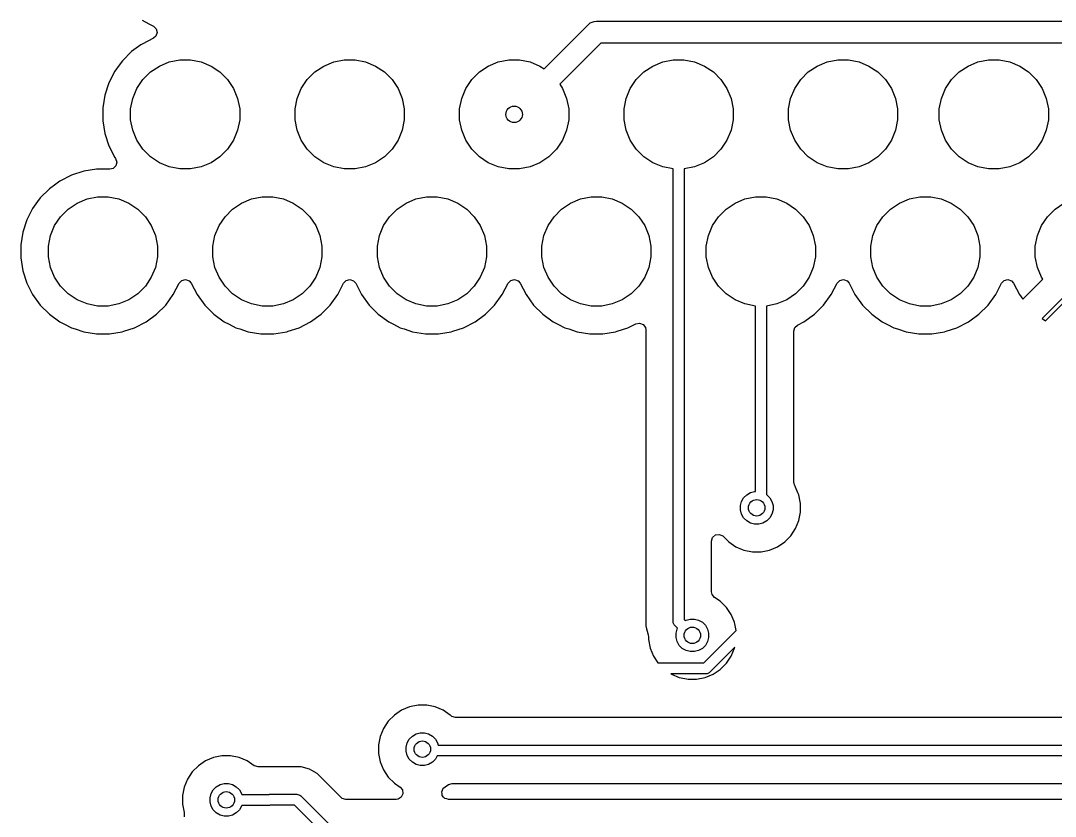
# Model space of a CAD drawing. Extents: x 2.56 to 8.39, y -5.65 to -1.26.
# Drawn here: x 5.541 to 6.284, y -2.394 to -1.823 of the extents above; entities that cross this region are included whole.
import ezdxf

# ---------------------------------------------------------------- set-up
doc = ezdxf.new("R2010")
doc.units = 0
doc.header["$MEASUREMENT"] = 0
doc.layers.add('BLACK', color=7, linetype='CONTINUOUS')

msp = doc.modelspace()

# ---------------------------------------------------------------- linework, layer by layer
at = {"layer": 'BLACK', "linetype": 'CONTINUOUS'}
for p, q in [((5.62849, -1.82218), (5.63334, -1.82465)), ((5.63334, -1.82465), (5.63669, -1.82636)), ((5.63669, -1.82636), (5.63869, -1.82825)), ((5.91724, -1.85706), (5.94916, -1.82514)), ((5.94916, -1.82514), (5.95035, -1.82416)), ((5.95035, -1.82416), (5.95319, -1.82299)), ((5.95319, -1.82299), (5.95472, -1.82283)), ((5.95472, -1.82283), (6.42832, -1.82283)), ((5.63669, -1.83506), (5.62849, -1.83924)), ((5.63846, -1.83352), (5.63669, -1.83506)), ((5.63935, -1.83092), (5.63846, -1.83352)), ((5.63869, -1.82825), (5.63935, -1.83092)), ((5.62757, -1.8399), (5.62096, -1.8447)), ((5.62849, -1.83924), (5.62757, -1.8399)), ((5.95799, -1.83858), (5.92838, -1.86819)), ((6.42832, -1.83858), (5.95799, -1.83858)), ((5.62096, -1.8447), (5.61439, -1.85128)), ((5.62096, -1.8447), (5.62096, -1.8447)), ((5.62096, -1.8447), (5.62096, -1.8447)), ((5.61204, -1.85451), (5.60892, -1.8588)), ((5.61439, -1.85128), (5.61204, -1.85451)), ((5.61439, -1.85128), (5.61439, -1.85128)), ((5.61439, -1.85128), (5.61439, -1.85128)), ((5.63447, -1.85933), (5.64089, -1.85504)), ((5.64089, -1.85504), (5.64802, -1.85209)), ((5.64802, -1.85209), (5.65559, -1.85058)), ((5.65559, -1.85058), (5.66331, -1.85058)), ((5.66331, -1.85058), (5.67088, -1.85209)), ((5.67088, -1.85209), (5.67801, -1.85504)), ((5.67801, -1.85504), (5.68442, -1.85933)), ((5.75258, -1.85933), (5.759, -1.85504)), ((5.759, -1.85504), (5.76613, -1.85209)), ((5.76613, -1.85209), (5.7737, -1.85058)), ((5.7737, -1.85058), (5.78142, -1.85058)), ((5.78142, -1.85058), (5.78899, -1.85209)), ((5.78899, -1.85209), (5.79612, -1.85504)), ((5.79612, -1.85504), (5.80254, -1.85933)), ((5.87069, -1.85933), (5.87711, -1.85504)), ((5.87711, -1.85504), (5.88424, -1.85209)), ((5.88424, -1.85209), (5.89181, -1.85058)), ((5.89181, -1.85058), (5.89953, -1.85058)), ((5.89953, -1.85058), (5.9071, -1.85209)), ((5.9071, -1.85209), (5.91423, -1.85504)), ((5.91423, -1.85504), (5.91724, -1.85706)), ((5.9888, -1.85933), (5.99522, -1.85504)), ((5.99522, -1.85504), (6.00235, -1.85209)), ((6.00235, -1.85209), (6.00992, -1.85058)), ((6.00992, -1.85058), (6.01764, -1.85058)), ((6.01764, -1.85058), (6.02521, -1.85209)), ((6.02521, -1.85209), (6.03234, -1.85504)), ((6.03234, -1.85504), (6.03876, -1.85933)), ((6.10691, -1.85933), (6.11333, -1.85504)), ((6.11333, -1.85504), (6.12046, -1.85209)), ((6.12046, -1.85209), (6.12803, -1.85058)), ((6.12803, -1.85058), (6.13575, -1.85058)), ((6.13575, -1.85058), (6.14332, -1.85209)), ((6.14332, -1.85209), (6.15045, -1.85504)), ((6.15045, -1.85504), (6.15687, -1.85933)), ((6.21518, -1.85933), (6.2216, -1.85504)), ((6.2216, -1.85504), (6.22873, -1.85209)), ((6.22873, -1.85209), (6.2363, -1.85058)), ((6.2363, -1.85058), (6.24402, -1.85058)), ((6.24402, -1.85058), (6.25159, -1.85209)), ((6.25159, -1.85209), (6.25872, -1.85504)), ((6.25872, -1.85504), (6.26513, -1.85933)), ((5.60892, -1.8588), (5.6047, -1.86709)), ((5.62473, -1.8712), (5.62902, -1.86479)), ((5.62902, -1.86479), (5.63447, -1.85933)), ((5.68442, -1.85933), (5.68988, -1.86479)), ((5.68988, -1.86479), (5.69417, -1.8712)), ((5.74284, -1.8712), (5.74713, -1.86479)), ((5.74713, -1.86479), (5.75258, -1.85933)), ((5.80254, -1.85933), (5.80799, -1.86479)), ((5.80799, -1.86479), (5.81228, -1.8712)), ((5.86095, -1.8712), (5.86524, -1.86479)), ((5.86524, -1.86479), (5.87069, -1.85933)), ((5.97906, -1.8712), (5.98335, -1.86479)), ((5.98335, -1.86479), (5.9888, -1.85933)), ((6.03876, -1.85933), (6.04421, -1.86479)), ((6.04421, -1.86479), (6.0485, -1.8712)), ((6.09717, -1.8712), (6.10146, -1.86479)), ((6.10146, -1.86479), (6.10691, -1.85933)), ((6.15687, -1.85933), (6.16232, -1.86479)), ((6.16232, -1.86479), (6.16661, -1.8712)), ((6.20544, -1.8712), (6.20972, -1.86479)), ((6.20972, -1.86479), (6.21518, -1.85933)), ((6.26513, -1.85933), (6.27059, -1.86479)), ((6.27059, -1.86479), (6.27488, -1.8712)), ((5.6047, -1.86709), (5.60183, -1.87593)), ((5.62177, -1.87834), (5.62473, -1.8712)), ((5.69417, -1.8712), (5.69712, -1.87834)), ((5.73988, -1.87834), (5.74284, -1.8712)), ((5.81228, -1.8712), (5.81523, -1.87834)), ((5.85799, -1.87834), (5.86095, -1.8712)), ((5.92838, -1.86819), (5.93039, -1.8712)), ((5.93039, -1.8712), (5.93334, -1.87834)), ((5.9761, -1.87834), (5.97906, -1.8712)), ((6.0485, -1.8712), (6.05145, -1.87834)), ((6.09421, -1.87834), (6.09717, -1.8712)), ((6.16661, -1.8712), (6.16956, -1.87834)), ((6.20248, -1.87834), (6.20544, -1.8712)), ((6.27488, -1.8712), (6.27783, -1.87834)), ((5.60183, -1.87593), (5.60037, -1.88511)), ((5.62027, -1.8859), (5.62177, -1.87834)), ((5.69712, -1.87834), (5.69863, -1.8859)), ((5.73838, -1.8859), (5.73988, -1.87834)), ((5.81523, -1.87834), (5.81674, -1.8859)), ((5.85649, -1.8859), (5.85799, -1.87834)), ((5.93334, -1.87834), (5.93485, -1.8859)), ((5.9746, -1.8859), (5.9761, -1.87834)), ((6.05145, -1.87834), (6.05296, -1.8859)), ((6.09271, -1.8859), (6.09421, -1.87834)), ((6.16956, -1.87834), (6.17107, -1.8859)), ((6.20098, -1.8859), (6.20248, -1.87834)), ((6.27783, -1.87834), (6.27934, -1.8859)), ((5.60037, -1.88511), (5.60037, -1.89441)), ((5.62027, -1.89362), (5.62027, -1.8859)), ((5.69863, -1.8859), (5.69863, -1.89362)), ((5.73838, -1.89362), (5.73838, -1.8859)), ((5.81674, -1.8859), (5.81674, -1.89362)), ((5.85649, -1.89362), (5.85649, -1.8859)), ((5.93485, -1.8859), (5.93485, -1.89362)), ((5.9746, -1.89362), (5.9746, -1.8859)), ((6.05296, -1.8859), (6.05296, -1.89362)), ((6.09271, -1.89362), (6.09271, -1.8859)), ((6.17107, -1.8859), (6.17107, -1.89362)), ((6.20098, -1.89362), (6.20098, -1.8859)), ((6.27934, -1.8859), (6.27934, -1.89362)), ((5.60037, -1.89441), (5.60183, -1.9036)), ((5.62177, -1.90119), (5.62027, -1.89362)), ((5.69863, -1.89362), (5.69712, -1.90119)), ((5.73988, -1.90119), (5.73838, -1.89362)), ((5.81674, -1.89362), (5.81523, -1.90119)), ((5.85799, -1.90119), (5.85649, -1.89362)), ((5.93485, -1.89362), (5.93334, -1.90119)), ((5.9761, -1.90119), (5.9746, -1.89362)), ((6.05296, -1.89362), (6.05145, -1.90119)), ((6.09421, -1.90119), (6.09271, -1.89362)), ((6.17107, -1.89362), (6.16956, -1.90119)), ((6.20248, -1.90119), (6.20098, -1.89362)), ((6.27934, -1.89362), (6.27783, -1.90119)), ((5.62473, -1.90832), (5.62177, -1.90119)), ((5.69712, -1.90119), (5.69417, -1.90832)), ((5.74284, -1.90832), (5.73988, -1.90119)), ((5.81523, -1.90119), (5.81228, -1.90832)), ((5.86095, -1.90832), (5.85799, -1.90119)), ((5.93334, -1.90119), (5.93039, -1.90832)), ((5.97906, -1.90832), (5.9761, -1.90119)), ((6.05145, -1.90119), (6.0485, -1.90832)), ((6.09717, -1.90832), (6.09421, -1.90119)), ((6.16956, -1.90119), (6.16661, -1.90832)), ((6.20544, -1.90832), (6.20248, -1.90119)), ((6.27783, -1.90119), (6.27488, -1.90832)), ((5.60183, -1.9036), (5.6047, -1.91244)), ((5.62902, -1.91474), (5.62473, -1.90832)), ((5.69417, -1.90832), (5.68988, -1.91474)), ((5.74713, -1.91474), (5.74284, -1.90832)), ((5.81228, -1.90832), (5.80799, -1.91474)), ((5.86524, -1.91474), (5.86095, -1.90832)), ((5.93039, -1.90832), (5.9261, -1.91474)), ((5.98335, -1.91474), (5.97906, -1.90832)), ((6.0485, -1.90832), (6.04421, -1.91474)), ((6.10146, -1.91474), (6.09717, -1.90832)), ((6.16661, -1.90832), (6.16232, -1.91474)), ((6.20972, -1.91474), (6.20544, -1.90832)), ((6.27488, -1.90832), (6.27059, -1.91474)), ((5.6047, -1.91244), (5.60892, -1.92073)), ((5.63447, -1.9202), (5.62902, -1.91474)), ((5.68988, -1.91474), (5.68442, -1.9202)), ((5.75258, -1.9202), (5.74713, -1.91474)), ((5.80799, -1.91474), (5.80254, -1.9202)), ((5.87069, -1.9202), (5.86524, -1.91474)), ((5.9261, -1.91474), (5.92065, -1.9202)), ((5.9888, -1.9202), (5.98335, -1.91474)), ((6.04421, -1.91474), (6.03876, -1.9202)), ((6.10691, -1.9202), (6.10146, -1.91474)), ((6.16232, -1.91474), (6.15687, -1.9202)), ((6.21518, -1.9202), (6.20972, -1.91474)), ((6.27059, -1.91474), (6.26513, -1.9202)), ((5.60892, -1.92073), (5.6094, -1.92138)), ((5.6094, -1.92138), (5.61032, -1.92397)), ((5.61032, -1.92397), (5.6097, -1.92665)), ((5.64089, -1.92449), (5.63447, -1.9202)), ((5.68442, -1.9202), (5.67801, -1.92449)), ((5.759, -1.92449), (5.75258, -1.9202)), ((5.80254, -1.9202), (5.79612, -1.92449)), ((5.87711, -1.92449), (5.87069, -1.9202)), ((5.92065, -1.9202), (5.91423, -1.92449)), ((5.99522, -1.92449), (5.9888, -1.9202)), ((6.03876, -1.9202), (6.03234, -1.92449)), ((6.11333, -1.92449), (6.10691, -1.9202)), ((6.15687, -1.9202), (6.15045, -1.92449)), ((6.2216, -1.92449), (6.21518, -1.9202)), ((6.26513, -1.9202), (6.25872, -1.92449)), ((5.58656, -1.93057), (5.57772, -1.93344)), ((5.59574, -1.92911), (5.58656, -1.93057)), ((5.60504, -1.92911), (5.59574, -1.92911)), ((5.59574, -1.92911), (5.59574, -1.92911)), ((5.60507, -1.92912), (5.60504, -1.92911)), ((5.60504, -1.92911), (5.60504, -1.92911)), ((5.60508, -1.92911), (5.60507, -1.92912)), ((5.60523, -1.92911), (5.60508, -1.92911)), ((5.60773, -1.92857), (5.60523, -1.92908)), ((5.60523, -1.92908), (5.60523, -1.92911)), ((5.6097, -1.92665), (5.60773, -1.92857)), ((5.64802, -1.92744), (5.64089, -1.92449)), ((5.65559, -1.92894), (5.64802, -1.92744)), ((5.66331, -1.92894), (5.65559, -1.92894)), ((5.67088, -1.92744), (5.66331, -1.92894)), ((5.67801, -1.92449), (5.67088, -1.92744)), ((5.76613, -1.92744), (5.759, -1.92449)), ((5.7737, -1.92894), (5.76613, -1.92744)), ((5.78142, -1.92894), (5.7737, -1.92894)), ((5.78899, -1.92744), (5.78142, -1.92894)), ((5.79612, -1.92449), (5.78899, -1.92744)), ((5.88424, -1.92744), (5.87711, -1.92449)), ((5.89181, -1.92894), (5.88424, -1.92744)), ((5.89953, -1.92894), (5.89181, -1.92894)), ((5.9071, -1.92744), (5.89953, -1.92894)), ((5.91423, -1.92449), (5.9071, -1.92744)), ((6.00235, -1.92744), (5.99522, -1.92449)), ((6.00984, -1.92893), (6.00235, -1.92744)), ((6.00984, -2.25394), (6.00984, -1.92893)), ((6.02521, -1.92744), (6.01772, -1.92893)), ((6.01772, -1.92893), (6.01772, -2.25231)), ((6.03234, -1.92449), (6.02521, -1.92744)), ((6.12046, -1.92744), (6.11333, -1.92449)), ((6.12803, -1.92894), (6.12046, -1.92744)), ((6.13575, -1.92894), (6.12803, -1.92894)), ((6.14332, -1.92744), (6.13575, -1.92894)), ((6.15045, -1.92449), (6.14332, -1.92744)), ((6.22873, -1.92744), (6.2216, -1.92449)), ((6.2363, -1.92894), (6.22873, -1.92744)), ((6.24402, -1.92894), (6.2363, -1.92894)), ((6.25159, -1.92744), (6.24402, -1.92894)), ((6.25872, -1.92449), (6.25159, -1.92744)), ((5.56943, -1.93766), (5.56656, -1.93975)), ((5.57772, -1.93344), (5.56943, -1.93766)), ((5.56191, -1.94313), (5.55533, -1.9497)), ((5.56656, -1.93975), (5.56191, -1.94313)), ((5.56191, -1.94313), (5.56191, -1.94313)), ((5.56191, -1.94313), (5.56191, -1.94313)), ((5.5535, -1.95223), (5.54987, -1.95723)), ((5.55533, -1.9497), (5.5535, -1.95223)), ((5.55533, -1.9497), (5.55533, -1.9497)), ((5.55533, -1.9497), (5.55533, -1.9497)), ((5.57542, -1.95776), (5.58183, -1.95347)), ((5.58183, -1.95347), (5.58897, -1.95051)), ((5.58897, -1.95051), (5.59653, -1.94901)), ((5.59653, -1.94901), (5.60425, -1.94901)), ((5.60425, -1.94901), (5.61182, -1.95051)), ((5.61182, -1.95051), (5.61895, -1.95347)), ((5.61895, -1.95347), (5.62537, -1.95776)), ((5.69353, -1.95776), (5.69994, -1.95347)), ((5.69994, -1.95347), (5.70708, -1.95051)), ((5.70708, -1.95051), (5.71464, -1.94901)), ((5.71464, -1.94901), (5.72236, -1.94901)), ((5.72236, -1.94901), (5.72993, -1.95051)), ((5.72993, -1.95051), (5.73706, -1.95347)), ((5.73706, -1.95347), (5.74348, -1.95776)), ((5.81164, -1.95776), (5.81806, -1.95347)), ((5.81806, -1.95347), (5.82519, -1.95051)), ((5.82519, -1.95051), (5.83276, -1.94901)), ((5.83276, -1.94901), (5.84047, -1.94901)), ((5.84047, -1.94901), (5.84804, -1.95051)), ((5.84804, -1.95051), (5.85517, -1.95347)), ((5.85517, -1.95347), (5.86159, -1.95776)), ((5.92975, -1.95776), (5.93617, -1.95347)), ((5.93617, -1.95347), (5.9433, -1.95051)), ((5.9433, -1.95051), (5.95087, -1.94901)), ((5.95087, -1.94901), (5.95858, -1.94901)), ((5.95858, -1.94901), (5.96615, -1.95051)), ((5.96615, -1.95051), (5.97328, -1.95347)), ((5.97328, -1.95347), (5.9797, -1.95776)), ((6.04786, -1.95776), (6.05428, -1.95347)), ((6.05428, -1.95347), (6.06141, -1.95051)), ((6.06141, -1.95051), (6.06898, -1.94901)), ((6.06898, -1.94901), (6.07669, -1.94901)), ((6.07669, -1.94901), (6.08426, -1.95051)), ((6.08426, -1.95051), (6.09139, -1.95347)), ((6.09139, -1.95347), (6.09781, -1.95776)), ((6.16597, -1.95776), (6.17239, -1.95347)), ((6.17239, -1.95347), (6.17952, -1.95051)), ((6.17952, -1.95051), (6.18709, -1.94901)), ((6.18709, -1.94901), (6.1948, -1.94901)), ((6.1948, -1.94901), (6.20237, -1.95051)), ((6.20237, -1.95051), (6.2095, -1.95347)), ((6.2095, -1.95347), (6.21592, -1.95776)), ((6.28408, -1.95776), (6.2905, -1.95347)), ((5.54987, -1.95723), (5.54565, -1.96551)), ((5.56996, -1.96321), (5.57542, -1.95776)), ((5.62537, -1.95776), (5.63083, -1.96321)), ((5.68807, -1.96321), (5.69353, -1.95776)), ((5.74348, -1.95776), (5.74894, -1.96321)), ((5.80618, -1.96321), (5.81164, -1.95776)), ((5.86159, -1.95776), (5.86705, -1.96321)), ((5.92429, -1.96321), (5.92975, -1.95776)), ((5.9797, -1.95776), (5.98516, -1.96321)), ((6.0424, -1.96321), (6.04786, -1.95776)), ((6.09781, -1.95776), (6.10327, -1.96321)), ((6.16051, -1.96321), (6.16597, -1.95776)), ((6.21592, -1.95776), (6.22138, -1.96321)), ((6.27862, -1.96321), (6.28408, -1.95776)), ((5.54565, -1.96551), (5.54277, -1.97436)), ((5.56567, -1.96963), (5.56996, -1.96321)), ((5.63083, -1.96321), (5.63511, -1.96963)), ((5.68378, -1.96963), (5.68807, -1.96321)), ((5.74894, -1.96321), (5.75323, -1.96963)), ((5.80189, -1.96963), (5.80618, -1.96321)), ((5.86705, -1.96321), (5.87134, -1.96963)), ((5.92, -1.96963), (5.92429, -1.96321)), ((5.98516, -1.96321), (5.98945, -1.96963)), ((6.03811, -1.96963), (6.0424, -1.96321)), ((6.10327, -1.96321), (6.10756, -1.96963)), ((6.15622, -1.96963), (6.16051, -1.96321)), ((6.22138, -1.96321), (6.22567, -1.96963)), ((6.27433, -1.96963), (6.27862, -1.96321)), ((5.54277, -1.97436), (5.54132, -1.98354)), ((5.56272, -1.97676), (5.56567, -1.96963)), ((5.63511, -1.96963), (5.63807, -1.97676)), ((5.68083, -1.97676), (5.68378, -1.96963)), ((5.75323, -1.96963), (5.75618, -1.97676)), ((5.79894, -1.97676), (5.80189, -1.96963)), ((5.87134, -1.96963), (5.87429, -1.97676)), ((5.91705, -1.97676), (5.92, -1.96963)), ((5.98945, -1.96963), (5.9924, -1.97676)), ((6.03516, -1.97676), (6.03811, -1.96963)), ((6.10756, -1.96963), (6.11051, -1.97676)), ((6.15327, -1.97676), (6.15622, -1.96963)), ((6.22567, -1.96963), (6.22862, -1.97676)), ((6.27138, -1.97676), (6.27433, -1.96963)), ((5.54132, -1.98354), (5.54132, -1.99284)), ((5.56121, -1.98433), (5.56272, -1.97676)), ((5.63807, -1.97676), (5.63957, -1.98433)), ((5.67932, -1.98433), (5.68083, -1.97676)), ((5.75618, -1.97676), (5.75768, -1.98433)), ((5.79743, -1.98433), (5.79894, -1.97676)), ((5.87429, -1.97676), (5.87579, -1.98433)), ((5.91554, -1.98433), (5.91705, -1.97676)), ((5.9924, -1.97676), (5.9939, -1.98433)), ((6.03365, -1.98433), (6.03516, -1.97676)), ((6.11051, -1.97676), (6.11202, -1.98433)), ((6.15176, -1.98433), (6.15327, -1.97676)), ((6.22862, -1.97676), (6.23013, -1.98433)), ((6.26987, -1.98433), (6.27138, -1.97676)), ((5.56121, -1.99205), (5.56121, -1.98433)), ((5.63957, -1.98433), (5.63957, -1.99205)), ((5.67932, -1.99205), (5.67932, -1.98433)), ((5.75768, -1.98433), (5.75768, -1.99205)), ((5.79743, -1.99205), (5.79743, -1.98433)), ((5.87579, -1.98433), (5.87579, -1.99205)), ((5.91554, -1.99205), (5.91554, -1.98433)), ((5.9939, -1.98433), (5.9939, -1.99205)), ((6.03365, -1.99205), (6.03365, -1.98433)), ((6.11202, -1.98433), (6.11202, -1.99205)), ((6.15176, -1.99205), (6.15176, -1.98433)), ((6.23013, -1.98433), (6.23013, -1.99205)), ((6.26987, -1.99205), (6.26987, -1.98433)), ((5.54132, -1.99284), (5.54277, -2.00202)), ((5.56272, -1.99962), (5.56121, -1.99205)), ((5.63957, -1.99205), (5.63807, -1.99962)), ((5.68083, -1.99962), (5.67932, -1.99205)), ((5.75768, -1.99205), (5.75618, -1.99962)), ((5.79894, -1.99962), (5.79743, -1.99205)), ((5.87579, -1.99205), (5.87429, -1.99962)), ((5.91705, -1.99962), (5.91554, -1.99205)), ((5.9939, -1.99205), (5.9924, -1.99962)), ((6.03516, -1.99962), (6.03365, -1.99205)), ((6.11202, -1.99205), (6.11051, -1.99962)), ((6.15327, -1.99962), (6.15176, -1.99205)), ((6.23013, -1.99205), (6.22862, -1.99962)), ((6.27138, -1.99962), (6.26987, -1.99205)), ((5.54277, -2.00202), (5.54565, -2.01087)), ((5.56567, -2.00675), (5.56272, -1.99962)), ((5.63807, -1.99962), (5.63511, -2.00675)), ((5.68378, -2.00675), (5.68083, -1.99962)), ((5.75618, -1.99962), (5.75323, -2.00675)), ((5.80189, -2.00675), (5.79894, -1.99962)), ((5.87429, -1.99962), (5.87134, -2.00675)), ((5.92, -2.00675), (5.91705, -1.99962)), ((5.9924, -1.99962), (5.98945, -2.00675)), ((6.03811, -2.00675), (6.03516, -1.99962)), ((6.11051, -1.99962), (6.10756, -2.00675)), ((6.15622, -2.00675), (6.15327, -1.99962)), ((6.22862, -1.99962), (6.22567, -2.00675)), ((6.27433, -2.00675), (6.27138, -1.99962)), ((5.54565, -2.01087), (5.54866, -2.01678)), ((5.56996, -2.01317), (5.56567, -2.00675)), ((5.57542, -2.01862), (5.56996, -2.01317)), ((5.63083, -2.01317), (5.62537, -2.01862)), ((5.63511, -2.00675), (5.63083, -2.01317)), ((5.65092, -2.01915), (5.6551, -2.01095)), ((5.6551, -2.01095), (5.65699, -2.00895)), ((5.65699, -2.00895), (5.65966, -2.00829)), ((5.65966, -2.00829), (5.66226, -2.00917)), ((5.66226, -2.00917), (5.6638, -2.01095)), ((5.6638, -2.01095), (5.66798, -2.01915)), ((5.68807, -2.01317), (5.68378, -2.00675)), ((5.69353, -2.01862), (5.68807, -2.01317)), ((5.74894, -2.01317), (5.74348, -2.01862)), ((5.75323, -2.00675), (5.74894, -2.01317)), ((5.76903, -2.01915), (5.77321, -2.01095)), ((5.77321, -2.01095), (5.7751, -2.00895)), ((5.7751, -2.00895), (5.77777, -2.00829)), ((5.77777, -2.00829), (5.78037, -2.00917)), ((5.78037, -2.00917), (5.78191, -2.01095)), ((5.78191, -2.01095), (5.78609, -2.01915)), ((5.80618, -2.01317), (5.80189, -2.00675)), ((5.81164, -2.01862), (5.80618, -2.01317)), ((5.86705, -2.01317), (5.86159, -2.01862)), ((5.87134, -2.00675), (5.86705, -2.01317)), ((5.88714, -2.01915), (5.89132, -2.01095)), ((5.89132, -2.01095), (5.89321, -2.00895)), ((5.89321, -2.00895), (5.89588, -2.00829)), ((5.89588, -2.00829), (5.89848, -2.00917)), ((5.89848, -2.00917), (5.90002, -2.01095)), ((5.90002, -2.01095), (5.9042, -2.01915)), ((5.92429, -2.01317), (5.92, -2.00675)), ((5.92975, -2.01862), (5.92429, -2.01317)), ((5.98516, -2.01317), (5.9797, -2.01862)), ((5.98945, -2.00675), (5.98516, -2.01317)), ((6.0424, -2.01317), (6.03811, -2.00675)), ((6.04786, -2.01862), (6.0424, -2.01317)), ((6.10327, -2.01317), (6.09781, -2.01862)), ((6.10756, -2.00675), (6.10327, -2.01317)), ((6.12336, -2.01915), (6.12754, -2.01095)), ((6.12754, -2.01095), (6.12943, -2.00895)), ((6.12943, -2.00895), (6.1321, -2.00829)), ((6.1321, -2.00829), (6.1347, -2.00917)), ((6.1347, -2.00917), (6.13624, -2.01095)), ((6.13624, -2.01095), (6.14042, -2.01915)), ((6.16051, -2.01317), (6.15622, -2.00675)), ((6.16597, -2.01862), (6.16051, -2.01317)), ((6.22138, -2.01317), (6.21592, -2.01862)), ((6.22567, -2.00675), (6.22138, -2.01317)), ((6.24147, -2.01915), (6.24566, -2.01093)), ((6.24566, -2.01093), (6.24755, -2.00893)), ((6.24755, -2.00893), (6.25022, -2.00826)), ((6.25022, -2.00826), (6.25282, -2.00915)), ((6.25282, -2.00915), (6.25436, -2.01093)), ((6.25436, -2.01093), (6.25855, -2.01914)), ((6.26092, -2.02241), (6.27523, -2.00809)), ((6.27523, -2.00809), (6.27433, -2.00675)), ((5.54866, -2.01678), (5.54987, -2.01915)), ((5.54987, -2.01915), (5.55533, -2.02667)), ((5.58183, -2.02291), (5.57542, -2.01862)), ((5.62537, -2.01862), (5.61895, -2.02291)), ((5.64545, -2.02667), (5.65092, -2.01915)), ((5.66798, -2.01915), (5.67344, -2.02667)), ((5.69994, -2.02291), (5.69353, -2.01862)), ((5.74348, -2.01862), (5.73706, -2.02291)), ((5.76356, -2.02667), (5.76903, -2.01915)), ((5.78609, -2.01915), (5.79155, -2.02667)), ((5.81806, -2.02291), (5.81164, -2.01862)), ((5.86159, -2.01862), (5.85517, -2.02291)), ((5.88167, -2.02667), (5.88714, -2.01915)), ((5.9042, -2.01915), (5.90966, -2.02667)), ((5.93617, -2.02291), (5.92975, -2.01862)), ((5.9797, -2.01862), (5.97328, -2.02291)), ((6.05428, -2.02291), (6.04786, -2.01862)), ((6.09781, -2.01862), (6.09139, -2.02291)), ((6.11789, -2.02667), (6.12336, -2.01915)), ((6.14042, -2.01915), (6.14589, -2.02667)), ((6.17239, -2.02291), (6.16597, -2.01862)), ((6.21592, -2.01862), (6.2095, -2.02291)), ((6.236, -2.02667), (6.24147, -2.01915)), ((6.25855, -2.01914), (6.26092, -2.02241)), ((5.55533, -2.02667), (5.56191, -2.03325)), ((5.58897, -2.02586), (5.58183, -2.02291)), ((5.59653, -2.02737), (5.58897, -2.02586)), ((5.60425, -2.02737), (5.59653, -2.02737)), ((5.61182, -2.02586), (5.60425, -2.02737)), ((5.61895, -2.02291), (5.61182, -2.02586)), ((5.63888, -2.03325), (5.64545, -2.02667)), ((5.67344, -2.02667), (5.68002, -2.03325)), ((5.70708, -2.02586), (5.69994, -2.02291)), ((5.71464, -2.02737), (5.70708, -2.02586)), ((5.72236, -2.02737), (5.71464, -2.02737)), ((5.72993, -2.02586), (5.72236, -2.02737)), ((5.73706, -2.02291), (5.72993, -2.02586)), ((5.75699, -2.03325), (5.76356, -2.02667)), ((5.79155, -2.02667), (5.79813, -2.03325)), ((5.82519, -2.02586), (5.81806, -2.02291)), ((5.83276, -2.02737), (5.82519, -2.02586)), ((5.84047, -2.02737), (5.83276, -2.02737)), ((5.84804, -2.02586), (5.84047, -2.02737)), ((5.85517, -2.02291), (5.84804, -2.02586)), ((5.8751, -2.03325), (5.88167, -2.02667)), ((5.90966, -2.02667), (5.91624, -2.03325)), ((5.9433, -2.02586), (5.93617, -2.02291)), ((5.95087, -2.02737), (5.9433, -2.02586)), ((5.95858, -2.02737), (5.95087, -2.02737)), ((5.96615, -2.02586), (5.95858, -2.02737)), ((5.97328, -2.02291), (5.96615, -2.02586)), ((6.06141, -2.02586), (6.05428, -2.02291)), ((6.0689, -2.02735), (6.06141, -2.02586)), ((6.0689, -2.16051), (6.0689, -2.02735)), ((6.08426, -2.02586), (6.07677, -2.02735)), ((6.07677, -2.02735), (6.07677, -2.16269)), ((6.09139, -2.02291), (6.08426, -2.02586)), ((6.11132, -2.03325), (6.11789, -2.02667)), ((6.14589, -2.02667), (6.15246, -2.03325)), ((6.17952, -2.02586), (6.17239, -2.02291)), ((6.18709, -2.02737), (6.17952, -2.02586)), ((6.1948, -2.02737), (6.18709, -2.02737)), ((6.20237, -2.02586), (6.1948, -2.02737)), ((6.2095, -2.02291), (6.20237, -2.02586)), ((6.22943, -2.03325), (6.236, -2.02667)), ((6.26092, -2.02241), (6.26092, -2.02241)), ((6.28915, -2.02201), (6.27484, -2.03633)), ((6.27723, -2.03806), (6.29183, -2.02346)), ((5.56191, -2.03325), (5.56943, -2.03871)), ((5.63136, -2.03871), (5.63888, -2.03325)), ((5.68002, -2.03325), (5.68754, -2.03871)), ((5.74947, -2.03871), (5.75699, -2.03325)), ((5.79813, -2.03325), (5.80565, -2.03871)), ((5.86758, -2.03871), (5.8751, -2.03325)), ((5.91624, -2.03325), (5.92376, -2.03871)), ((6.1038, -2.03871), (6.11132, -2.03325)), ((6.15246, -2.03325), (6.15998, -2.03871)), ((6.22191, -2.03871), (6.22943, -2.03325)), ((5.56943, -2.03871), (5.57281, -2.04043)), ((5.57281, -2.04043), (5.57772, -2.04294)), ((5.57772, -2.04294), (5.57772, -2.04294)), ((5.57772, -2.04294), (5.57772, -2.04294)), ((5.57772, -2.04294), (5.5805, -2.04384)), ((5.61539, -2.04543), (5.62307, -2.04294)), ((5.62307, -2.04294), (5.63136, -2.03871)), ((5.68754, -2.03871), (5.69092, -2.04043)), ((5.69092, -2.04043), (5.69583, -2.04294)), ((5.69583, -2.04294), (5.69583, -2.04294)), ((5.69583, -2.04294), (5.69583, -2.04294)), ((5.69583, -2.04294), (5.69861, -2.04384)), ((5.7335, -2.04543), (5.74118, -2.04294)), ((5.74118, -2.04294), (5.74947, -2.03871)), ((5.80565, -2.03871), (5.80903, -2.04043)), ((5.80903, -2.04043), (5.81394, -2.04294)), ((5.81394, -2.04294), (5.81394, -2.04294)), ((5.81394, -2.04294), (5.81394, -2.04294)), ((5.81394, -2.04294), (5.81672, -2.04384)), ((5.85161, -2.04543), (5.85929, -2.04294)), ((5.85929, -2.04294), (5.86758, -2.03871)), ((5.92376, -2.03871), (5.92714, -2.04043)), ((5.92714, -2.04043), (5.93205, -2.04294)), ((5.93205, -2.04294), (5.93205, -2.04294)), ((5.93205, -2.04294), (5.93205, -2.04294)), ((5.93205, -2.04294), (5.93483, -2.04384)), ((5.96972, -2.04543), (5.9774, -2.04294)), ((5.9774, -2.04294), (5.98304, -2.04006)), ((5.98304, -2.04006), (5.98574, -2.03956)), ((5.98574, -2.03956), (5.98829, -2.04059)), ((5.98829, -2.04059), (5.98988, -2.04284)), ((5.98988, -2.04284), (5.99014, -2.04441)), ((6.09648, -2.04544), (6.09725, -2.0428)), ((6.09725, -2.0428), (6.09914, -2.04109)), ((6.09914, -2.04109), (6.1038, -2.03871)), ((6.15998, -2.03871), (6.16336, -2.04043)), ((6.16336, -2.04043), (6.16827, -2.04294)), ((6.16827, -2.04294), (6.16827, -2.04294)), ((6.16827, -2.04294), (6.16827, -2.04294)), ((6.16827, -2.04294), (6.17105, -2.04384)), ((6.20594, -2.04543), (6.21362, -2.04294)), ((6.21362, -2.04294), (6.22191, -2.03871)), ((6.27484, -2.03633), (6.27723, -2.03806)), ((5.5805, -2.04384), (5.58656, -2.04581)), ((5.58656, -2.04581), (5.59574, -2.04726)), ((5.59574, -2.04726), (5.59574, -2.04726)), ((5.59574, -2.04726), (5.60504, -2.04726)), ((5.60504, -2.04726), (5.61423, -2.04581)), ((5.61423, -2.04581), (5.61539, -2.04543)), ((5.69861, -2.04384), (5.70467, -2.04581)), ((5.70467, -2.04581), (5.71385, -2.04726)), ((5.71385, -2.04726), (5.71385, -2.04726)), ((5.71385, -2.04726), (5.72315, -2.04726)), ((5.72315, -2.04726), (5.73234, -2.04581)), ((5.73234, -2.04581), (5.7335, -2.04543)), ((5.81672, -2.04384), (5.82278, -2.04581)), ((5.82278, -2.04581), (5.83196, -2.04726)), ((5.83196, -2.04726), (5.83196, -2.04726)), ((5.83196, -2.04726), (5.84126, -2.04726)), ((5.84126, -2.04726), (5.85045, -2.04581)), ((5.85045, -2.04581), (5.85161, -2.04543)), ((5.93483, -2.04384), (5.94089, -2.04581)), ((5.94089, -2.04581), (5.95007, -2.04726)), ((5.95007, -2.04726), (5.95008, -2.04726)), ((5.95008, -2.04726), (5.95937, -2.04726)), ((5.95937, -2.04726), (5.96856, -2.04581)), ((5.96856, -2.04581), (5.96972, -2.04543)), ((5.99014, -2.04441), (5.99014, -2.25052)), ((6.09648, -2.15385), (6.09648, -2.04544)), ((6.17105, -2.04384), (6.17711, -2.04581)), ((6.17711, -2.04581), (6.1863, -2.04726)), ((6.1863, -2.04726), (6.1863, -2.04726)), ((6.1863, -2.04726), (6.19559, -2.04726)), ((6.19559, -2.04726), (6.20478, -2.04581)), ((6.20478, -2.04581), (6.20594, -2.04543)), ((6.09648, -2.15394), (6.09648, -2.15385)), ((6.0973, -2.15656), (6.09648, -2.15394)), ((6.06266, -2.16284), (6.06533, -2.1613)), ((6.06533, -2.1613), (6.06831, -2.16051)), ((6.06831, -2.16051), (6.0689, -2.16051)), ((6.09741, -2.15673), (6.0973, -2.15656)), ((6.09778, -2.15729), (6.09741, -2.15673)), ((6.09948, -2.1614), (6.09778, -2.15729)), ((6.09778, -2.15729), (6.09778, -2.15729)), ((6.09778, -2.15729), (6.09778, -2.15729)), ((6.10016, -2.16302), (6.09948, -2.1614)), ((6.05814, -2.17067), (6.05894, -2.1677)), ((6.05894, -2.1677), (6.06048, -2.16503)), ((6.06048, -2.16503), (6.06266, -2.16284)), ((6.07677, -2.16269), (6.07704, -2.16284)), ((6.07704, -2.16284), (6.07922, -2.16503)), ((6.07922, -2.16503), (6.08076, -2.1677)), ((6.08076, -2.1677), (6.08156, -2.17067)), ((6.10113, -2.16792), (6.10016, -2.16302)), ((6.10137, -2.16911), (6.10113, -2.16792)), ((6.10137, -2.17532), (6.10137, -2.16911)), ((6.10137, -2.16911), (6.10137, -2.16911)), ((6.10137, -2.16911), (6.10137, -2.16911)), ((6.05814, -2.17376), (6.05814, -2.17067)), ((6.05894, -2.17674), (6.05814, -2.17376)), ((6.06048, -2.17941), (6.05894, -2.17674)), ((6.08076, -2.17674), (6.07922, -2.17941)), ((6.08156, -2.17376), (6.08076, -2.17674)), ((6.08156, -2.17067), (6.08156, -2.17376)), ((6.10016, -2.18141), (6.10137, -2.17532)), ((6.06266, -2.18159), (6.06048, -2.17941)), ((6.06533, -2.18313), (6.06266, -2.18159)), ((6.06831, -2.18393), (6.06533, -2.18313)), ((6.07139, -2.18393), (6.06831, -2.18393)), ((6.07437, -2.18313), (6.07139, -2.18393)), ((6.07704, -2.18159), (6.07437, -2.18313)), ((6.07922, -2.17941), (6.07704, -2.18159)), ((6.09778, -2.18714), (6.10016, -2.18141)), ((6.0382, -2.1935), (6.04028, -2.1917)), ((6.04028, -2.1917), (6.043, -2.19131)), ((6.043, -2.19131), (6.0455, -2.19245)), ((6.09433, -2.19231), (6.09778, -2.18714)), ((6.03742, -2.19614), (6.0382, -2.1935)), ((6.03742, -2.23249), (6.03742, -2.19614)), ((6.0455, -2.19245), (6.04576, -2.19269)), ((6.04576, -2.19269), (6.04976, -2.19669)), ((6.04976, -2.19669), (6.04976, -2.1967)), ((6.04976, -2.1967), (6.05492, -2.20014)), ((6.08478, -2.20014), (6.08994, -2.1967)), ((6.08994, -2.1967), (6.09433, -2.19231)), ((6.05492, -2.20014), (6.05492, -2.20014)), ((6.05492, -2.20014), (6.05952, -2.20205)), ((6.05952, -2.20205), (6.06066, -2.20252)), ((6.06066, -2.20252), (6.06675, -2.20373)), ((6.06675, -2.20373), (6.06675, -2.20373)), ((6.06675, -2.20373), (6.06675, -2.20373)), ((6.06675, -2.20373), (6.07296, -2.20373)), ((6.07296, -2.20373), (6.07905, -2.20252)), ((6.07296, -2.20373), (6.07296, -2.20373)), ((6.07905, -2.20252), (6.08478, -2.20014)), ((6.03783, -2.23444), (6.03742, -2.23249)), ((6.03959, -2.23655), (6.03783, -2.23444)), ((6.04371, -2.2393), (6.03959, -2.23655)), ((6.0481, -2.24369), (6.04371, -2.2393)), ((6.05155, -2.24885), (6.0481, -2.24369)), ((6.0481, -2.24369), (6.0481, -2.24369)), ((5.99014, -2.25052), (5.99014, -2.25053)), ((5.99014, -2.25053), (5.99014, -2.25705)), ((6.05364, -2.25389), (6.05155, -2.24885)), ((6.05155, -2.24885), (6.05155, -2.24885)), ((5.99014, -2.25705), (5.99014, -2.25705)), ((5.99014, -2.25705), (5.99066, -2.259)), ((6.00992, -2.25471), (6.00984, -2.25394)), ((6.01051, -2.25612), (6.00992, -2.25471)), ((6.011, -2.25672), (6.01051, -2.25612)), ((6.01301, -2.25874), (6.011, -2.25672)), ((6.01772, -2.25231), (6.01858, -2.25317)), ((6.01858, -2.25317), (6.0191, -2.25287)), ((6.0191, -2.25287), (6.02208, -2.25207)), ((6.02208, -2.25207), (6.02516, -2.25207)), ((6.02516, -2.25207), (6.02814, -2.25287)), ((6.02814, -2.25287), (6.03081, -2.25441)), ((6.03081, -2.25441), (6.03299, -2.25659)), ((6.03299, -2.25659), (6.03453, -2.25926)), ((6.05393, -2.25459), (6.05364, -2.25389)), ((6.05412, -2.25554), (6.05393, -2.25459)), ((6.05505, -2.26024), (6.05412, -2.25554)), ((5.99066, -2.259), (5.99111, -2.26068)), ((5.99111, -2.26068), (5.99183, -2.26337)), ((5.99183, -2.26337), (5.9918, -2.26338)), ((5.9918, -2.26338), (5.99211, -2.2649)), ((5.99211, -2.2649), (5.99211, -2.26688)), ((6.01191, -2.26224), (6.01271, -2.25926)), ((6.01191, -2.26532), (6.01191, -2.26224)), ((6.01271, -2.2683), (6.01191, -2.26532)), ((6.01271, -2.25926), (6.01301, -2.25874)), ((6.03179, -2.2835), (6.05505, -2.26024)), ((6.03453, -2.25926), (6.03533, -2.26224)), ((6.03533, -2.26532), (6.03453, -2.2683)), ((6.03533, -2.26224), (6.03533, -2.26532)), ((5.99211, -2.26688), (5.99332, -2.27297)), ((5.99332, -2.27297), (5.99332, -2.27297)), ((5.99332, -2.27297), (5.99569, -2.27871)), ((6.01425, -2.27097), (6.01271, -2.2683)), ((6.01643, -2.27315), (6.01425, -2.27097)), ((6.0191, -2.27469), (6.01643, -2.27315)), ((6.03081, -2.27315), (6.02814, -2.27469)), ((6.03299, -2.27097), (6.03081, -2.27315)), ((6.03453, -2.2683), (6.03299, -2.27097)), ((6.05404, -2.27239), (6.03621, -2.29022)), ((6.05155, -2.27871), (6.05393, -2.27297)), ((6.05393, -2.27297), (6.05404, -2.27239)), ((5.99569, -2.27871), (5.99569, -2.27871)), ((5.99569, -2.27871), (5.9989, -2.2835)), ((6.02208, -2.27549), (6.0191, -2.27469)), ((6.02516, -2.27549), (6.02208, -2.27549)), ((6.02814, -2.27469), (6.02516, -2.27549)), ((6.0481, -2.28387), (6.05155, -2.27871)), ((5.9989, -2.2835), (6.03179, -2.2835)), ((6.03855, -2.29171), (6.04371, -2.28826)), ((6.04371, -2.28826), (6.0481, -2.28387)), ((6.03342, -2.29138), (6.0082, -2.29138)), ((6.0082, -2.29138), (6.00869, -2.29171)), ((6.00869, -2.29171), (6.00869, -2.29171)), ((6.00869, -2.29171), (6.01412, -2.29396)), ((6.01412, -2.29396), (6.01443, -2.29408)), ((6.01443, -2.29408), (6.02052, -2.2953)), ((6.02052, -2.2953), (6.02052, -2.2953)), ((6.02052, -2.2953), (6.02052, -2.2953)), ((6.02052, -2.2953), (6.02673, -2.2953)), ((6.02673, -2.2953), (6.03281, -2.29408)), ((6.02673, -2.2953), (6.02673, -2.2953)), ((6.03281, -2.29408), (6.03855, -2.29171)), ((6.03419, -2.2913), (6.03342, -2.29138)), ((6.03561, -2.29071), (6.03419, -2.2913)), ((6.03621, -2.29022), (6.03561, -2.29071)), ((5.81482, -2.31757), (5.80966, -2.32102)), ((5.81483, -2.31757), (5.81482, -2.31757)), ((5.82056, -2.3152), (5.81483, -2.31757)), ((5.82665, -2.31399), (5.82056, -2.3152)), ((5.82056, -2.3152), (5.82056, -2.3152)), ((5.83286, -2.31399), (5.82665, -2.31399)), ((5.82665, -2.31399), (5.82665, -2.31399)), ((5.83895, -2.3152), (5.83286, -2.31399)), ((5.83286, -2.31399), (5.83286, -2.31399)), ((5.84468, -2.31757), (5.83895, -2.3152)), ((5.83895, -2.3152), (5.83895, -2.3152)), ((5.84984, -2.32102), (5.84468, -2.31757)), ((5.84468, -2.31757), (5.84468, -2.31757)), ((5.80527, -2.32541), (5.80182, -2.33057)), ((5.80966, -2.32102), (5.80527, -2.32541)), ((5.80527, -2.32541), (5.80527, -2.32541)), ((5.80966, -2.32102), (5.80966, -2.32102)), ((5.85021, -2.32139), (5.84984, -2.32102)), ((5.84984, -2.32102), (5.84984, -2.32102)), ((5.85102, -2.32204), (5.85021, -2.32139)), ((5.85366, -2.32281), (5.85102, -2.32204)), ((6.34456, -2.32281), (5.85366, -2.32281)), ((5.80182, -2.33057), (5.79945, -2.33631)), ((5.80182, -2.33057), (5.80182, -2.33057)), ((5.79945, -2.33631), (5.79824, -2.3424)), ((5.79945, -2.33631), (5.79945, -2.33631)), ((5.81884, -2.34098), (5.82038, -2.33831)), ((5.82038, -2.33831), (5.82256, -2.33613)), ((5.82256, -2.33613), (5.82523, -2.33459)), ((5.82523, -2.33459), (5.82821, -2.33379)), ((5.82821, -2.33379), (5.83129, -2.33379)), ((5.83129, -2.33379), (5.83427, -2.33459)), ((5.83427, -2.33459), (5.83694, -2.33613)), ((5.83694, -2.33613), (5.83912, -2.33831)), ((5.83912, -2.33831), (5.84067, -2.34098)), ((5.79824, -2.3424), (5.79824, -2.34861)), ((5.81804, -2.34396), (5.81884, -2.34098)), ((5.81804, -2.34704), (5.81804, -2.34396)), ((5.81884, -2.35002), (5.81804, -2.34704)), ((5.84067, -2.34098), (5.84108, -2.34252)), ((5.84108, -2.34252), (6.35475, -2.34252)), ((5.67405, -2.35396), (5.66889, -2.35741)), ((5.67978, -2.35159), (5.67405, -2.35396)), ((5.67405, -2.35396), (5.67405, -2.35396)), ((5.68587, -2.35037), (5.67978, -2.35159)), ((5.67978, -2.35159), (5.67978, -2.35159)), ((5.69208, -2.35037), (5.68587, -2.35037)), ((5.68587, -2.35037), (5.68587, -2.35037)), ((5.69817, -2.35159), (5.69208, -2.35037)), ((5.69208, -2.35037), (5.69208, -2.35037)), ((5.7039, -2.35396), (5.69817, -2.35159)), ((5.69817, -2.35159), (5.69817, -2.35159)), ((5.70909, -2.35743), (5.7039, -2.35396)), ((5.7039, -2.35396), (5.7039, -2.35396)), ((5.79824, -2.34861), (5.79945, -2.35469)), ((5.79945, -2.35469), (5.79945, -2.35469)), ((5.79945, -2.35469), (5.80182, -2.36043)), ((5.82038, -2.35269), (5.81884, -2.35002)), ((5.82256, -2.35487), (5.82038, -2.35269)), ((5.82523, -2.35641), (5.82256, -2.35487)), ((5.83694, -2.35487), (5.83427, -2.35641)), ((5.83912, -2.35269), (5.83694, -2.35487)), ((5.84045, -2.35039), (5.83912, -2.35269)), ((6.35638, -2.35039), (5.84045, -2.35039)), ((5.6645, -2.3618), (5.66105, -2.36696)), ((5.66889, -2.35741), (5.6645, -2.3618)), ((5.6645, -2.3618), (5.6645, -2.3618)), ((5.66889, -2.35741), (5.66889, -2.35741)), ((5.70916, -2.35747), (5.70909, -2.35743)), ((5.7118, -2.35825), (5.70916, -2.35747)), ((5.71631, -2.35825), (5.7118, -2.35825)), ((5.71691, -2.35821), (5.71631, -2.35825)), ((5.73623, -2.35821), (5.71691, -2.35821)), ((5.73653, -2.35821), (5.73623, -2.35821)), ((5.73623, -2.35821), (5.73623, -2.35821)), ((5.74276, -2.35821), (5.73653, -2.35821)), ((5.74877, -2.35982), (5.74276, -2.35821)), ((5.75038, -2.36075), (5.74877, -2.35982)), ((5.75416, -2.36293), (5.75038, -2.36075)), ((5.80182, -2.36043), (5.80182, -2.36043)), ((5.80182, -2.36043), (5.80527, -2.36559)), ((5.82821, -2.35721), (5.82523, -2.35641)), ((5.83129, -2.35721), (5.82821, -2.35721)), ((5.83427, -2.35641), (5.83129, -2.35721)), ((5.66105, -2.36696), (5.65867, -2.3727)), ((5.66105, -2.36696), (5.66105, -2.36696)), ((5.75884, -2.36761), (5.75416, -2.36293)), ((5.75416, -2.36293), (5.75416, -2.36293)), ((5.77143, -2.3802), (5.75884, -2.36761)), ((5.75884, -2.36761), (5.75884, -2.36761)), ((5.80527, -2.36559), (5.80527, -2.36559)), ((5.80527, -2.36559), (5.80966, -2.36998)), ((5.80966, -2.36998), (5.80966, -2.36998)), ((5.80966, -2.36998), (5.81372, -2.37269)), ((5.65867, -2.3727), (5.65746, -2.37879)), ((5.65867, -2.3727), (5.65867, -2.3727)), ((5.67727, -2.38035), (5.67806, -2.37737)), ((5.67806, -2.37737), (5.67961, -2.3747)), ((5.67961, -2.3747), (5.68179, -2.37252)), ((5.68179, -2.37252), (5.68446, -2.37098)), ((5.68446, -2.37098), (5.68743, -2.37018)), ((5.68743, -2.37018), (5.69052, -2.37018)), ((5.69052, -2.37018), (5.6935, -2.37098)), ((5.6935, -2.37098), (5.69617, -2.37252)), ((5.69617, -2.37252), (5.69835, -2.3747)), ((5.69835, -2.3747), (5.69989, -2.37737)), ((5.69989, -2.37737), (5.70004, -2.37795)), ((5.81372, -2.37269), (5.81549, -2.3748)), ((5.81549, -2.3748), (5.81583, -2.37753)), ((5.84365, -2.37614), (5.84367, -2.3761)), ((5.84387, -2.37746), (5.84365, -2.37614)), ((5.84367, -2.37606), (5.84422, -2.37484)), ((5.84367, -2.3761), (5.84367, -2.37606)), ((5.84406, -2.37878), (5.84387, -2.37746)), ((5.84422, -2.37484), (5.84475, -2.37362)), ((5.84475, -2.37362), (5.8448, -2.37358)), ((5.8448, -2.37358), (5.84481, -2.37356)), ((5.84481, -2.37356), (5.84579, -2.37269)), ((5.84579, -2.37269), (5.8461, -2.37248)), ((5.8461, -2.37248), (5.84844, -2.37092)), ((5.84844, -2.37092), (5.85106, -2.3701)), ((5.85106, -2.3701), (5.85115, -2.3701)), ((5.85115, -2.3701), (6.35297, -2.3701)), ((5.65746, -2.37879), (5.65746, -2.38499)), ((5.67727, -2.38343), (5.67727, -2.38035)), ((5.67806, -2.38641), (5.67727, -2.38343)), ((5.70004, -2.37795), (5.71964, -2.37795)), ((5.71964, -2.37795), (5.72004, -2.37791)), ((5.72004, -2.37791), (5.73964, -2.37791)), ((5.73964, -2.37791), (5.74041, -2.37799)), ((5.74041, -2.37799), (5.74183, -2.37858)), ((5.74183, -2.37858), (5.74243, -2.37907)), ((5.74243, -2.37907), (5.7647, -2.40134)), ((5.77224, -2.38086), (5.77143, -2.3802)), ((5.77488, -2.38163), (5.77224, -2.38086)), ((5.81101, -2.38163), (5.77488, -2.38163)), ((5.8123, -2.38146), (5.81101, -2.38163)), ((5.81464, -2.38001), (5.8123, -2.38146)), ((5.81583, -2.37753), (5.81464, -2.38001)), ((5.84409, -2.37881), (5.84406, -2.37878)), ((5.84409, -2.37886), (5.84409, -2.37881)), ((5.84499, -2.37985), (5.84409, -2.37886)), ((5.84586, -2.38086), (5.84499, -2.37985)), ((5.8459, -2.38087), (5.84586, -2.38086)), ((5.84593, -2.38091), (5.8459, -2.38087)), ((5.84722, -2.38126), (5.84593, -2.38091)), ((5.8485, -2.38163), (5.84722, -2.38126)), ((6.48459, -2.38163), (5.8485, -2.38163)), ((5.65746, -2.38499), (5.65867, -2.39108)), ((5.65867, -2.39108), (5.65872, -2.39124)), ((5.65872, -2.39124), (5.65874, -2.39399)), ((5.67961, -2.38908), (5.67806, -2.38641)), ((5.68179, -2.39126), (5.67961, -2.38908)), ((5.68446, -2.3928), (5.68179, -2.39126)), ((5.69617, -2.39126), (5.6935, -2.3928)), ((5.69835, -2.38908), (5.69617, -2.39126)), ((5.69989, -2.38641), (5.69835, -2.38908)), ((5.70004, -2.38583), (5.69989, -2.38641)), ((5.72, -2.38583), (5.70004, -2.38583)), ((5.7204, -2.38579), (5.72, -2.38583)), ((5.73801, -2.38579), (5.7204, -2.38579)), ((5.76028, -2.40806), (5.73801, -2.38579)), ((5.68743, -2.3936), (5.68446, -2.3928)), ((5.69052, -2.3936), (5.68743, -2.3936)), ((5.6935, -2.3928), (5.69052, -2.3936))]:
    msp.add_line(p, q, dxfattribs=at)
at = {"layer": 'BLACK'}
for centre in [(5.89567, -1.88976), (6.06985, -2.17222), (6.02362, -2.26378), (5.82975, -2.3455), (5.68898, -2.38189)]:
    msp.add_circle(centre, 0.00591, dxfattribs=at)

doc.saveas('drawing.dxf')
